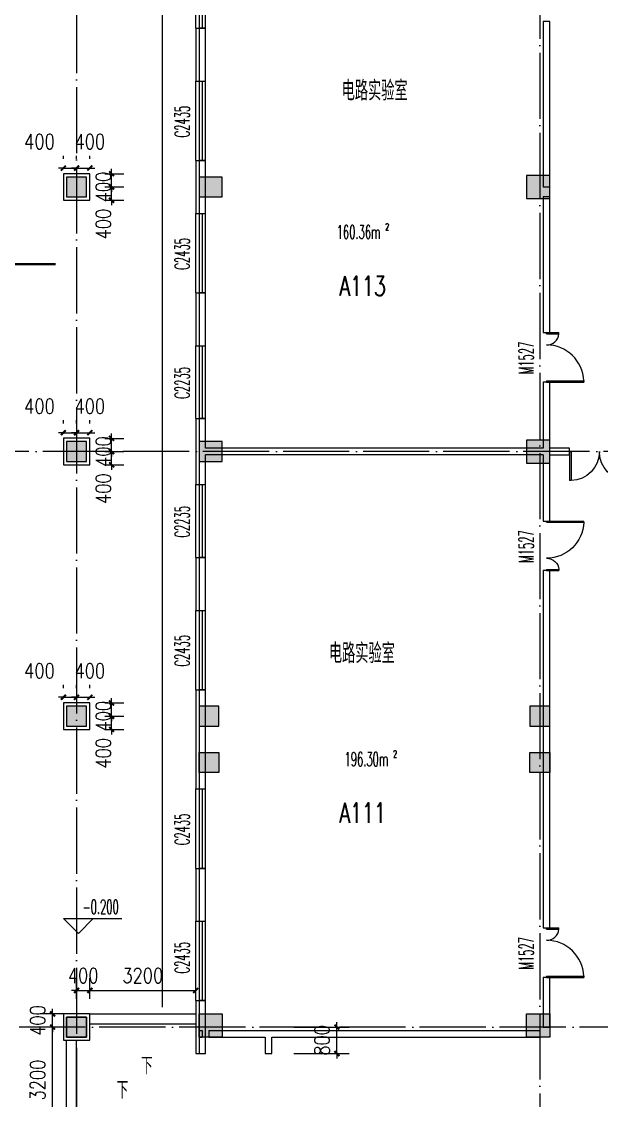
# Model space of a CAD drawing. Extents: x 1417642 to 3570900, y 124798 to 1191112.
# Drawn here: x 1438217 to 1455740, y 659917 to 692533 of the extents above; entities that cross this region are included whole.
import ezdxf

# ---------------------------------------------------------------- set-up
doc = ezdxf.new("R2010")
doc.units = 0
doc.header["$LTSCALE"] = 1000
doc.header["$MEASUREMENT"] = 0
doc.linetypes.add('DOTE', pattern=[2.42, 2, -0.2, 0.02, -0.2])
doc.layers.get('0').update_dxf_attribs({"linetype": 'CONTINUOUS'})
doc.layers.get('Defpoints').update_dxf_attribs({"linetype": 'CONTINUOUS'})
for name, color, linetype in [('colu', 2, 'CONTINUOUS'), ('COLUMN', 9, 'CONTINUOUS'), ('DIM_ELEV', 3, 'CONTINUOUS'), ('DIM_SYMB', 3, 'CONTINUOUS'), ('DOTE', 1, 'DOTE'), ('PUB_DIM', 3, 'CONTINUOUS'), ('PUB_HATCH', 8, 'CONTINUOUS'), ('PUB_TEXT', 40, 'CONTINUOUS'), ('SPACE', 7, 'CONTINUOUS'), ('STAIR', 2, 'CONTINUOUS'), ('SURFACE', 6, 'CONTINUOUS'), ('tiaozheng', 20, 'CONTINUOUS'), ('WALL', 4, 'CONTINUOUS'), ('WINDOW', 2, 'CONTINUOUS'), ('WINDOW_TEXT', 7, 'CONTINUOUS'), ('填充', 252, 'CONTINUOUS'), ('屋面轮廓', 101, 'CONTINUOUS'), ('柱填充', 8, 'CONTINUOUS'), ('柱填充 @ 1', 8, 'CONTINUOUS'), ('立面造型', 40, 'CONTINUOUS')]:
    doc.layers.add(name, color=color, linetype=linetype)
doc.styles.add('_TCH_DIM', font='ROMANS', dxfattribs={"width": 0.7, "bigfont": 'Z'})
doc.styles.add('_TCH_SPACE', font='ROMANS', dxfattribs={"width": 0.7, "height": 5, "bigfont": 'Z'})
doc.styles.add('_TCH_WINDOW', font='ROMANS.shx', dxfattribs={"width": 0.7, "height": 400, "bigfont": 'Z.shx'})
doc.styles.add('DIM_FONT', font='SIMPLEX.shx', dxfattribs={"width": 0.8})
doc.styles.add('Z', font='ROMANS', dxfattribs={"width": 0.7, "bigfont": 'Z'})
doc.dimstyles.new('DIMN150', dxfattribs={"dimscale": 1.5, "dimtxt": 300, "dimasz": 100, "dimexe": 250, "dimexo": 300, "dimgap": 150, "dimtad": 1, "dimdec": 0, "dimzin": 0, "dimdsep": 46, "dimtxsty": 'DIM_FONT', "dimblk": 'ARCHTICK', "dimcen": 0.09, "dimdle": 1.5, "dimclrt": 7, "dimazin": 2, "dimtfac": 1, "dimtdec": 0, "dimtix": 1, "dimtmove": 2, "dimatfit": 3, "dimldrblk": 'ARCHTICK', "dimfxl": 1, "dimtolj": 1, "dimtzin": 0, "dimarcsym": 0})

# ---------------------------------------------------------------- blocks, each defined once
blk = doc.blocks.new('1')
at = {"layer": '柱填充 @ 1', "ltscale": 1000}
for points in [[(1407798, 706934), (1408398, 706934), (1408398, 706334), (1407798, 706334)], [(1417798, 706934), (1418398, 706934), (1418398, 706334), (1417798, 706334)], [(1407798, 699034), (1408498, 699034), (1408498, 698334), (1407798, 698334)], [(1417698, 699034), (1418398, 699034), (1418398, 698334), (1417698, 698334)]]:
    blk.add_hatch(color=256, dxfattribs=at).paths.add_polyline_path(points)
at = {"layer": 'colu', "ltscale": 1000}
for points in [[(1407798, 706934), (1408398, 706934), (1408398, 706334), (1407798, 706334)], [(1417798, 706934), (1418398, 706934), (1418398, 706334), (1417798, 706334)], [(1407798, 699034), (1408498, 699034), (1408498, 698334), (1407798, 698334)], [(1417698, 699034), (1418398, 699034), (1418398, 698334), (1417698, 698334)], [(1403798, 698934), (1404398, 698934), (1404398, 698334), (1403798, 698334)]]:
    blk.add_lwpolyline(points, close=True, dxfattribs=at)
blk = doc.blocks.new('e')
at = {"layer": '柱填充'}
h = blk.add_hatch(color=256, dxfattribs=at)
h.paths.add_polyline_path([(1540396, 673470), (1540396, 674070), (1539796, 674070), (1539796, 673470)])
h.paths.add_polyline_path([(1540396, 663470), (1540396, 664070), (1539796, 664070), (1539796, 663470)])
h.paths.add_polyline_path([(1540396, 659870), (1540396, 660470), (1539796, 660470), (1539796, 659870)])
h.paths.add_polyline_path([(1540396, 651870), (1540396, 652470), (1539796, 652470), (1539796, 651870)])
h.paths.add_polyline_path([(1540396, 643870), (1540396, 644470), (1539796, 644470), (1539796, 643870)])
h.paths.add_polyline_path([(1540396, 635870), (1540396, 636470), (1539796, 636470), (1539796, 635870)])
h.paths.add_polyline_path([(1540396, 627870), (1540396, 628470), (1539796, 628470), (1539796, 627870)])
h.paths.add_polyline_path([(1540396, 619870), (1540396, 620470), (1539796, 620470), (1539796, 619870)])
h.paths.add_polyline_path([(1540396, 611870), (1540396, 612470), (1539796, 612470), (1539796, 611870)])
h.paths.add_polyline_path([(1540396, 603870), (1540396, 604470), (1539796, 604470), (1539796, 603870)])
h.paths.add_polyline_path([(1540396, 595870), (1540396, 596470), (1539796, 596470), (1539796, 595870)])
h.paths.add_polyline_path([(1611246, 673470), (1611246, 674070), (1610646, 674070), (1610646, 673470)])
h.paths.add_polyline_path([(1602046, 673370), (1602046, 674070), (1601346, 674070), (1601346, 673370)])
h.paths.add_polyline_path([(1594046, 673370), (1594046, 674070), (1593346, 674070), (1593346, 673370)])
h.paths.add_polyline_path([(1586046, 673370), (1586046, 674070), (1585346, 674070), (1585346, 673370)])
h.paths.add_polyline_path([(1578046, 673370), (1578046, 674070), (1577346, 674070), (1577346, 673370)])
h.paths.add_polyline_path([(1568046, 673370), (1568046, 674070), (1567346, 674070), (1567346, 673370)])
h.paths.add_polyline_path([(1558096, 673370), (1558096, 674070), (1557396, 674070), (1557396, 673370)])
h.paths.add_polyline_path([(1554396, 673370), (1554396, 674070), (1553696, 674070), (1553696, 673370)])
h.paths.add_polyline_path([(1544496, 673370), (1544496, 674070), (1543796, 674070), (1543796, 673370)])
h.paths.add_polyline_path([(1611246, 664070), (1610546, 664070), (1610546, 663470), (1611246, 663470)])
h.paths.add_polyline_path([(1602096, 663470), (1602096, 664270), (1601296, 664270), (1601296, 663470)])
h.paths.add_polyline_path([(1594096, 663470), (1594096, 664270), (1593296, 664270), (1593296, 663470)])
h.paths.add_polyline_path([(1586096, 663470), (1586096, 664270), (1585296, 664270), (1585296, 663470)])
h.paths.add_polyline_path([(1578096, 663470), (1578096, 664270), (1577296, 664270), (1577296, 663470)])
h.paths.add_polyline_path([(1568096, 663470), (1568096, 664270), (1567296, 664270), (1567296, 663470)])
h.paths.add_polyline_path([(1558096, 663470), (1558096, 664170), (1557396, 664170), (1557396, 663470)])
h.paths.add_polyline_path([(1554396, 663470), (1554396, 664170), (1553696, 664170), (1553696, 663470)])
h.paths.add_polyline_path([(1544496, 663470), (1544496, 664170), (1543796, 664170), (1543796, 663470)])
h.paths.add_polyline_path([(1611246, 660470), (1610546, 660470), (1610546, 659870), (1611246, 659870)])
h.paths.add_polyline_path([(1602046, 659770), (1602046, 660470), (1601346, 660470), (1601346, 659770)])
h.paths.add_polyline_path([(1594046, 659770), (1594046, 660470), (1593346, 660470), (1593346, 659770)])
h.paths.add_polyline_path([(1586046, 659770), (1586046, 660470), (1585346, 660470), (1585346, 659770)])
h.paths.add_polyline_path([(1578046, 659770), (1578046, 660470), (1577346, 660470), (1577346, 659770)])
h.paths.add_polyline_path([(1568046, 659770), (1568046, 660470), (1567346, 660470), (1567346, 659770)])
h.paths.add_polyline_path([(1557996, 659870), (1557996, 660470), (1557396, 660470), (1557396, 659870)])
h.paths.add_polyline_path([(1554396, 659870), (1554396, 660470), (1553796, 660470), (1553796, 659870)])
h.paths.add_polyline_path([(1544496, 659770), (1544496, 660470), (1543796, 660470), (1543796, 659770)])
h.paths.add_polyline_path([(1611246, 651870), (1611246, 652470), (1610646, 652470), (1610646, 651870)])
h.paths.add_polyline_path([(1601996, 651870), (1601996, 652470), (1601396, 652470), (1601396, 651870)])
h.paths.add_polyline_path([(1593996, 651870), (1593996, 652470), (1593396, 652470), (1593396, 651870)])
h.paths.add_polyline_path([(1585996, 651870), (1585996, 652470), (1585396, 652470), (1585396, 651870)])
h.paths.add_polyline_path([(1577996, 651870), (1577996, 652470), (1577396, 652470), (1577396, 651870)])
h.paths.add_polyline_path([(1567996, 651820), (1567996, 652520), (1567296, 652520), (1567296, 651820)])
h.paths.add_polyline_path([(1558096, 651820), (1558096, 652520), (1557396, 652520), (1557396, 651820)])
h.paths.add_polyline_path([(1554396, 651820), (1554396, 652520), (1553696, 652520), (1553696, 651820)])
h.paths.add_polyline_path([(1544496, 652470), (1543796, 652470), (1543796, 651870), (1544496, 651870)])
h.paths.add_polyline_path([(1567996, 644470), (1567296, 644470), (1567296, 643870), (1567996, 643870)])
h.paths.add_polyline_path([(1558096, 643820), (1558096, 644520), (1557396, 644520), (1557396, 643820)])
h.paths.add_polyline_path([(1554396, 643820), (1554396, 644520), (1553696, 644520), (1553696, 643820)])
h.paths.add_polyline_path([(1544496, 644470), (1543796, 644470), (1543796, 643870), (1544496, 643870)])
h.paths.add_polyline_path([(1567996, 636470), (1567296, 636470), (1567296, 635870), (1567996, 635870)])
h.paths.add_polyline_path([(1558096, 635820), (1558096, 636520), (1557396, 636520), (1557396, 635820)])
h.paths.add_polyline_path([(1554396, 635820), (1554396, 636520), (1553696, 636520), (1553696, 635820)])
h.paths.add_polyline_path([(1544496, 636470), (1543796, 636470), (1543796, 635870), (1544496, 635870)])
h.paths.add_polyline_path([(1567996, 628470), (1567296, 628470), (1567296, 627870), (1567996, 627870)])
h.paths.add_polyline_path([(1558096, 627820), (1558096, 628520), (1557396, 628520), (1557396, 627820)])
h.paths.add_polyline_path([(1554396, 627820), (1554396, 628520), (1553696, 628520), (1553696, 627820)])
h.paths.add_polyline_path([(1544496, 628470), (1543796, 628470), (1543796, 627870), (1544496, 627870)])
h.paths.add_polyline_path([(1567996, 620470), (1567296, 620470), (1567296, 619870), (1567996, 619870)])
h.paths.add_polyline_path([(1558096, 619820), (1558096, 620520), (1557396, 620520), (1557396, 619820)])
h.paths.add_polyline_path([(1554396, 619820), (1554396, 620520), (1553696, 620520), (1553696, 619820)])
h.paths.add_polyline_path([(1544496, 620470), (1543796, 620470), (1543796, 619870), (1544496, 619870)])
h.paths.add_polyline_path([(1567996, 612470), (1567296, 612470), (1567296, 611870), (1567996, 611870)])
h.paths.add_polyline_path([(1558096, 611820), (1558096, 612520), (1557396, 612520), (1557396, 611820)])
h.paths.add_polyline_path([(1554396, 611820), (1554396, 612520), (1553696, 612520), (1553696, 611820)])
h.paths.add_polyline_path([(1544496, 612470), (1543796, 612470), (1543796, 611870), (1544496, 611870)])
h.paths.add_polyline_path([(1567996, 604470), (1567296, 604470), (1567296, 603870), (1567996, 603870)])
h.paths.add_polyline_path([(1558096, 603820), (1558096, 604520), (1557396, 604520), (1557396, 603820)])
h.paths.add_polyline_path([(1554396, 603820), (1554396, 604520), (1553696, 604520), (1553696, 603820)])
h.paths.add_polyline_path([(1544496, 604470), (1543796, 604470), (1543796, 603870), (1544496, 603870)])
h.paths.add_polyline_path([(1567996, 595870), (1567996, 596470), (1567396, 596470), (1567396, 595870)])
h.paths.add_polyline_path([(1557996, 595870), (1557996, 596470), (1557396, 596470), (1557396, 595870)])
h.paths.add_polyline_path([(1554396, 595870), (1554396, 596470), (1553796, 596470), (1553796, 595870)])
h.paths.add_polyline_path([(1544396, 595870), (1544396, 596470), (1543796, 596470), (1543796, 595870)])
at = {"layer": 'colu'}
for points in [[(1540396, 611870), (1540396, 612470), (1539796, 612470), (1539796, 611870)], [(1544496, 612470), (1543796, 612470), (1543796, 611870), (1544496, 611870)], [(1554396, 611820), (1554396, 612520), (1553696, 612520), (1553696, 611820)], [(1540396, 603870), (1540396, 604470), (1539796, 604470), (1539796, 603870)], [(1544496, 604470), (1543796, 604470), (1543796, 603870), (1544496, 603870)], [(1554396, 603820), (1554396, 604520), (1553696, 604520), (1553696, 603820)], [(1540396, 595870), (1540396, 596470), (1539796, 596470), (1539796, 595870)], [(1544396, 595870), (1544396, 596470), (1543796, 596470), (1543796, 595870)], [(1554396, 595870), (1554396, 596470), (1553796, 596470), (1553796, 595870)]]:
    blk.add_lwpolyline(points, close=True, dxfattribs=at)
blk = doc.blocks.new('_ArchTick')
at = {"color": 0, "linetype": 'ByBlock', "const_width": 0.4}
blk.add_lwpolyline([(-0.5, -0.5), (0.5, 0.5)], dxfattribs=at)
blk = doc.blocks.new('*D3405')
at = {"layer": 'Defpoints', "color": 0}
for p in [(1439879, 687933), (1440279, 688104), (1440279, 687933)]:
    blk.add_point(p, dxfattribs=at)
at = {"layer": 'PUB_DIM', "color": 0, "lineweight": -2}
for p, q in [((1439879, 688383), (1439879, 688479)), ((1440279, 688383), (1440279, 688479)), ((1439879, 688104), (1439729, 688104)), ((1439879, 688104), (1440279, 688104)), ((1440279, 688104), (1440429, 688104))]:
    blk.add_line(p, q, dxfattribs=at)
at = {"layer": 'PUB_DIM', "color": 0, "lineweight": -2, "xscale": 150, "yscale": 150, "zscale": 150}
blk.add_blockref('_ArchTick', (1439879, 688104), dxfattribs=at)
at = {"layer": 'PUB_DIM', "color": 0, "lineweight": -2, "xscale": 150, "yscale": 150, "zscale": 150, "rotation": 180}
blk.add_blockref('_ArchTick', (1440279, 688104), dxfattribs=at)
at = {"layer": 'PUB_DIM', "color": 7, "insert": (1440279, 688905), "char_height": 450, "attachment_point": 5, "style": 'DIM_FONT'}
blk.add_mtext('\\A1;400', dxfattribs=at)
blk = doc.blocks.new('*D3406')
at = {"layer": 'Defpoints', "color": 0}
for p in [(1439479, 687933), (1439879, 688104), (1439879, 687933)]:
    blk.add_point(p, dxfattribs=at)
at = {"layer": 'PUB_DIM', "color": 0, "lineweight": -2}
for p, q in [((1439479, 688383), (1439479, 688479)), ((1439879, 688383), (1439879, 688479)), ((1439479, 688104), (1439329, 688104)), ((1439479, 688104), (1439879, 688104)), ((1439879, 688104), (1440029, 688104))]:
    blk.add_line(p, q, dxfattribs=at)
at = {"layer": 'PUB_DIM', "color": 0, "lineweight": -2, "xscale": 150, "yscale": 150, "zscale": 150}
blk.add_blockref('_ArchTick', (1439479, 688104), dxfattribs=at)
at = {"layer": 'PUB_DIM', "color": 0, "lineweight": -2, "xscale": 150, "yscale": 150, "zscale": 150, "rotation": 180}
blk.add_blockref('_ArchTick', (1439879, 688104), dxfattribs=at)
at = {"layer": 'PUB_DIM', "color": 7, "insert": (1438756, 688905), "char_height": 450, "attachment_point": 5, "style": 'DIM_FONT'}
blk.add_mtext('\\A1;400', dxfattribs=at)
blk = doc.blocks.new('*D3407')
at = {"layer": 'Defpoints', "color": 0}
for p in [(1440279, 687533), (1440936, 687533), (1440279, 687133)]:
    blk.add_point(p, dxfattribs=at)
at = {"layer": 'PUB_DIM', "color": 0, "lineweight": -2}
for p, q in [((1440936, 687533), (1440936, 687683)), ((1440729, 687533), (1441311, 687533)), ((1440936, 687133), (1440936, 687533)), ((1440729, 687133), (1441311, 687133)), ((1440936, 687133), (1440936, 686983))]:
    blk.add_line(p, q, dxfattribs=at)
at = {"layer": 'PUB_DIM', "color": 0, "lineweight": -2, "xscale": 150, "yscale": 150, "zscale": 150}
for p, rotation in [((1440936, 687533), 270), ((1440936, 687133), 90)]:
    blk.add_blockref('_ArchTick', p, dxfattribs=dict(at, rotation=rotation))
at = {"layer": 'PUB_DIM', "color": 7, "insert": (1440686, 686411), "char_height": 450, "attachment_point": 5, "rotation": 90, "style": 'DIM_FONT'}
blk.add_mtext('\\A1;400', dxfattribs=at)
blk = doc.blocks.new('*D3408')
at = {"layer": 'Defpoints', "color": 0}
for p in [(1440279, 687933), (1440936, 687933), (1440279, 687533)]:
    blk.add_point(p, dxfattribs=at)
at = {"layer": 'PUB_DIM', "color": 0, "lineweight": -2}
for p, q in [((1440729, 687933), (1441311, 687933)), ((1440936, 687933), (1440936, 688083)), ((1440936, 687533), (1440936, 687933)), ((1440729, 687533), (1441311, 687533)), ((1440936, 687533), (1440936, 687383))]:
    blk.add_line(p, q, dxfattribs=at)
at = {"layer": 'PUB_DIM', "color": 0, "lineweight": -2, "xscale": 150, "yscale": 150, "zscale": 150}
for p, rotation in [((1440936, 687933), 270), ((1440936, 687533), 90)]:
    blk.add_blockref('_ArchTick', p, dxfattribs=dict(at, rotation=rotation))
at = {"layer": 'PUB_DIM', "color": 7, "insert": (1440686, 687533), "char_height": 450, "attachment_point": 5, "rotation": 90, "style": 'DIM_FONT'}
blk.add_mtext('\\A1;400', dxfattribs=at)
blk = doc.blocks.new('*D3409')
at = {"layer": 'Defpoints', "color": 0}
for p in [(1440279, 680104), (1439879, 679933), (1440279, 679933)]:
    blk.add_point(p, dxfattribs=at)
at = {"layer": 'PUB_DIM', "color": 0, "lineweight": -2}
for p, q in [((1439879, 680383), (1439879, 680479)), ((1440279, 680383), (1440279, 680479)), ((1439879, 680104), (1439729, 680104)), ((1439879, 680104), (1440279, 680104)), ((1440279, 680104), (1440429, 680104))]:
    blk.add_line(p, q, dxfattribs=at)
at = {"layer": 'PUB_DIM', "color": 0, "lineweight": -2, "xscale": 150, "yscale": 150, "zscale": 150}
blk.add_blockref('_ArchTick', (1439879, 680104), dxfattribs=at)
at = {"layer": 'PUB_DIM', "color": 0, "lineweight": -2, "xscale": 150, "yscale": 150, "zscale": 150, "rotation": 180}
blk.add_blockref('_ArchTick', (1440279, 680104), dxfattribs=at)
at = {"layer": 'PUB_DIM', "color": 7, "insert": (1440279, 680905), "char_height": 450, "attachment_point": 5, "style": 'DIM_FONT'}
blk.add_mtext('\\A1;400', dxfattribs=at)
blk = doc.blocks.new('*D3410')
at = {"layer": 'Defpoints', "color": 0}
for p in [(1439879, 680104), (1439479, 679933), (1439879, 679933)]:
    blk.add_point(p, dxfattribs=at)
at = {"layer": 'PUB_DIM', "color": 0, "lineweight": -2}
for p, q in [((1439479, 680383), (1439479, 680479)), ((1439879, 680383), (1439879, 680479)), ((1439479, 680104), (1439329, 680104)), ((1439479, 680104), (1439879, 680104)), ((1439879, 680104), (1440029, 680104))]:
    blk.add_line(p, q, dxfattribs=at)
at = {"layer": 'PUB_DIM', "color": 0, "lineweight": -2, "xscale": 150, "yscale": 150, "zscale": 150}
blk.add_blockref('_ArchTick', (1439479, 680104), dxfattribs=at)
at = {"layer": 'PUB_DIM', "color": 0, "lineweight": -2, "xscale": 150, "yscale": 150, "zscale": 150, "rotation": 180}
blk.add_blockref('_ArchTick', (1439879, 680104), dxfattribs=at)
at = {"layer": 'PUB_DIM', "color": 7, "insert": (1438756, 680905), "char_height": 450, "attachment_point": 5, "style": 'DIM_FONT'}
blk.add_mtext('\\A1;400', dxfattribs=at)
blk = doc.blocks.new('*D3411')
at = {"layer": 'Defpoints', "color": 0}
for p in [(1440279, 679533), (1440936, 679533), (1440279, 679133)]:
    blk.add_point(p, dxfattribs=at)
at = {"layer": 'PUB_DIM', "color": 0, "lineweight": -2}
for p, q in [((1440729, 679533), (1441311, 679533)), ((1440936, 679533), (1440936, 679683)), ((1440936, 679133), (1440936, 679533)), ((1440729, 679133), (1441311, 679133)), ((1440936, 679133), (1440936, 678983))]:
    blk.add_line(p, q, dxfattribs=at)
at = {"layer": 'PUB_DIM', "color": 0, "lineweight": -2, "xscale": 150, "yscale": 150, "zscale": 150}
for p, rotation in [((1440936, 679533), 270), ((1440936, 679133), 90)]:
    blk.add_blockref('_ArchTick', p, dxfattribs=dict(at, rotation=rotation))
at = {"layer": 'PUB_DIM', "color": 7, "insert": (1440686, 678411), "char_height": 450, "attachment_point": 5, "rotation": 90, "style": 'DIM_FONT'}
blk.add_mtext('\\A1;400', dxfattribs=at)
blk = doc.blocks.new('*D3412')
at = {"layer": 'Defpoints', "color": 0}
for p in [(1440279, 679933), (1440936, 679933), (1440279, 679533)]:
    blk.add_point(p, dxfattribs=at)
at = {"layer": 'PUB_DIM', "color": 0, "lineweight": -2}
for p, q in [((1440936, 679933), (1440936, 680083)), ((1440729, 679933), (1441311, 679933)), ((1440936, 679533), (1440936, 679933)), ((1440729, 679533), (1441311, 679533)), ((1440936, 679533), (1440936, 679383))]:
    blk.add_line(p, q, dxfattribs=at)
at = {"layer": 'PUB_DIM', "color": 0, "lineweight": -2, "xscale": 150, "yscale": 150, "zscale": 150}
for p, rotation in [((1440936, 679933), 270), ((1440936, 679533), 90)]:
    blk.add_blockref('_ArchTick', p, dxfattribs=dict(at, rotation=rotation))
at = {"layer": 'PUB_DIM', "color": 7, "insert": (1440686, 679533), "char_height": 450, "attachment_point": 5, "rotation": 90, "style": 'DIM_FONT'}
blk.add_mtext('\\A1;400', dxfattribs=at)
blk = doc.blocks.new('*D3502')
at = {"layer": 'Defpoints', "color": 0}
for p in [(1439153, 662533), (1440179, 662533), (1440179, 662133)]:
    blk.add_point(p, dxfattribs=at)
at = {"layer": 'PUB_DIM', "color": 0, "lineweight": -2}
for p, q in [((1439729, 662533), (1438778, 662533)), ((1439153, 662533), (1439153, 662683)), ((1439153, 662133), (1439153, 662533)), ((1439729, 662133), (1438778, 662133)), ((1439153, 662133), (1439153, 661983))]:
    blk.add_line(p, q, dxfattribs=at)
at = {"layer": 'PUB_DIM', "color": 0, "lineweight": -2, "xscale": 150, "yscale": 150, "zscale": 150}
for p, rotation in [((1439153, 662533), 270), ((1439153, 662133), 90)]:
    blk.add_blockref('_ArchTick', p, dxfattribs=dict(at, rotation=rotation))
at = {"layer": 'PUB_DIM', "color": 7, "insert": (1438703, 662333), "char_height": 450, "attachment_point": 5, "rotation": 90, "style": 'DIM_FONT'}
blk.add_mtext('\\A1;400', dxfattribs=at)
blk = doc.blocks.new('*D3503')
at = {"layer": 'Defpoints', "color": 0}
for p in [(1439153, 662133), (1440179, 662133), (1440179, 658933)]:
    blk.add_point(p, dxfattribs=at)
at = {"layer": 'PUB_DIM', "color": 0, "lineweight": -2}
for p, q in [((1439729, 662133), (1438778, 662133)), ((1439153, 658931), (1439153, 662135)), ((1439729, 658933), (1438778, 658933))]:
    blk.add_line(p, q, dxfattribs=at)
at = {"layer": 'PUB_DIM', "color": 0, "lineweight": -2, "xscale": 150, "yscale": 150, "zscale": 150}
for p, rotation in [((1439153, 662133), 90), ((1439153, 658933), 270)]:
    blk.add_blockref('_ArchTick', p, dxfattribs=dict(at, rotation=rotation))
at = {"layer": 'PUB_DIM', "color": 7, "insert": (1438703, 660533), "char_height": 450, "attachment_point": 5, "rotation": 90, "style": 'DIM_FONT'}
blk.add_mtext('\\A1;3200', dxfattribs=at)
blk = doc.blocks.new('*D3504')
at = {"layer": 'Defpoints', "color": 0}
for p in [(1443479, 663242), (1440279, 662535), (1443479, 662535)]:
    blk.add_point(p, dxfattribs=at)
at = {"layer": 'PUB_DIM', "color": 0, "lineweight": -2}
for p, q in [((1440279, 662985), (1440279, 663617)), ((1443479, 662985), (1443479, 663617)), ((1440277, 663242), (1443481, 663242))]:
    blk.add_line(p, q, dxfattribs=at)
at = {"layer": 'PUB_DIM', "color": 0, "lineweight": -2, "xscale": 150, "yscale": 150, "zscale": 150, "rotation": 180}
blk.add_blockref('_ArchTick', (1440279, 663242), dxfattribs=at)
at = {"layer": 'PUB_DIM', "color": 0, "lineweight": -2, "xscale": 150, "yscale": 150, "zscale": 150}
blk.add_blockref('_ArchTick', (1443479, 663242), dxfattribs=at)
at = {"layer": 'PUB_DIM', "color": 7, "insert": (1441879, 663692), "char_height": 450, "attachment_point": 5, "style": 'DIM_FONT'}
blk.add_mtext('\\A1;3200', dxfattribs=at)
blk = doc.blocks.new('*D3505')
at = {"layer": 'Defpoints', "color": 0}
for p in [(1440279, 663242), (1439879, 662535), (1440279, 662535)]:
    blk.add_point(p, dxfattribs=at)
at = {"layer": 'PUB_DIM', "color": 0, "lineweight": -2}
for p, q in [((1439879, 662985), (1439879, 663617)), ((1440279, 662985), (1440279, 663617)), ((1439879, 663242), (1439729, 663242)), ((1439879, 663242), (1440279, 663242)), ((1440279, 663242), (1440429, 663242))]:
    blk.add_line(p, q, dxfattribs=at)
at = {"layer": 'PUB_DIM', "color": 0, "lineweight": -2, "xscale": 150, "yscale": 150, "zscale": 150}
blk.add_blockref('_ArchTick', (1439879, 663242), dxfattribs=at)
at = {"layer": 'PUB_DIM', "color": 0, "lineweight": -2, "xscale": 150, "yscale": 150, "zscale": 150, "rotation": 180}
blk.add_blockref('_ArchTick', (1440279, 663242), dxfattribs=at)
at = {"layer": 'PUB_DIM', "color": 7, "insert": (1440079, 663692), "char_height": 450, "attachment_point": 5, "style": 'DIM_FONT'}
blk.add_mtext('\\A1;400', dxfattribs=at)
blk = doc.blocks.new('*D3507')
at = {"layer": 'Defpoints', "color": 0}
for p in [(1439879, 671933), (1440279, 672104), (1440279, 671933)]:
    blk.add_point(p, dxfattribs=at)
at = {"layer": 'PUB_DIM', "color": 0, "lineweight": -2}
for p, q in [((1439879, 672383), (1439879, 672479)), ((1440279, 672383), (1440279, 672479)), ((1439879, 672104), (1439729, 672104)), ((1439879, 672104), (1440279, 672104)), ((1440279, 672104), (1440429, 672104))]:
    blk.add_line(p, q, dxfattribs=at)
at = {"layer": 'PUB_DIM', "color": 0, "lineweight": -2, "xscale": 150, "yscale": 150, "zscale": 150}
blk.add_blockref('_ArchTick', (1439879, 672104), dxfattribs=at)
at = {"layer": 'PUB_DIM', "color": 0, "lineweight": -2, "xscale": 150, "yscale": 150, "zscale": 150, "rotation": 180}
blk.add_blockref('_ArchTick', (1440279, 672104), dxfattribs=at)
at = {"layer": 'PUB_DIM', "color": 7, "insert": (1440279, 672905), "char_height": 450, "attachment_point": 5, "style": 'DIM_FONT'}
blk.add_mtext('\\A1;400', dxfattribs=at)
blk = doc.blocks.new('*D3508')
at = {"layer": 'Defpoints', "color": 0}
for p in [(1439479, 671933), (1439879, 672104), (1439879, 671933)]:
    blk.add_point(p, dxfattribs=at)
at = {"layer": 'PUB_DIM', "color": 0, "lineweight": -2}
for p, q in [((1439479, 672383), (1439479, 672479)), ((1439879, 672383), (1439879, 672479)), ((1439479, 672104), (1439329, 672104)), ((1439479, 672104), (1439879, 672104)), ((1439879, 672104), (1440029, 672104))]:
    blk.add_line(p, q, dxfattribs=at)
at = {"layer": 'PUB_DIM', "color": 0, "lineweight": -2, "xscale": 150, "yscale": 150, "zscale": 150}
blk.add_blockref('_ArchTick', (1439479, 672104), dxfattribs=at)
at = {"layer": 'PUB_DIM', "color": 0, "lineweight": -2, "xscale": 150, "yscale": 150, "zscale": 150, "rotation": 180}
blk.add_blockref('_ArchTick', (1439879, 672104), dxfattribs=at)
at = {"layer": 'PUB_DIM', "color": 7, "insert": (1438756, 672905), "char_height": 450, "attachment_point": 5, "style": 'DIM_FONT'}
blk.add_mtext('\\A1;400', dxfattribs=at)
blk = doc.blocks.new('*D3509')
at = {"layer": 'Defpoints', "color": 0}
for p in [(1440279, 671533), (1440936, 671533), (1440279, 671133)]:
    blk.add_point(p, dxfattribs=at)
at = {"layer": 'PUB_DIM', "color": 0, "lineweight": -2}
for p, q in [((1440936, 671533), (1440936, 671683)), ((1440729, 671533), (1441311, 671533)), ((1440936, 671133), (1440936, 671533)), ((1440729, 671133), (1441311, 671133)), ((1440936, 671133), (1440936, 670983))]:
    blk.add_line(p, q, dxfattribs=at)
at = {"layer": 'PUB_DIM', "color": 0, "lineweight": -2, "xscale": 150, "yscale": 150, "zscale": 150}
for p, rotation in [((1440936, 671533), 270), ((1440936, 671133), 90)]:
    blk.add_blockref('_ArchTick', p, dxfattribs=dict(at, rotation=rotation))
at = {"layer": 'PUB_DIM', "color": 7, "insert": (1440686, 670411), "char_height": 450, "attachment_point": 5, "rotation": 90, "style": 'DIM_FONT'}
blk.add_mtext('\\A1;400', dxfattribs=at)
blk = doc.blocks.new('*D3510')
at = {"layer": 'Defpoints', "color": 0}
for p in [(1440279, 671933), (1440936, 671933), (1440279, 671533)]:
    blk.add_point(p, dxfattribs=at)
at = {"layer": 'PUB_DIM', "color": 0, "lineweight": -2}
for p, q in [((1440729, 671933), (1441311, 671933)), ((1440936, 671933), (1440936, 672083)), ((1440936, 671533), (1440936, 671933)), ((1440729, 671533), (1441311, 671533)), ((1440936, 671533), (1440936, 671383))]:
    blk.add_line(p, q, dxfattribs=at)
at = {"layer": 'PUB_DIM', "color": 0, "lineweight": -2, "xscale": 150, "yscale": 150, "zscale": 150}
for p, rotation in [((1440936, 671933), 270), ((1440936, 671533), 90)]:
    blk.add_blockref('_ArchTick', p, dxfattribs=dict(at, rotation=rotation))
at = {"layer": 'PUB_DIM', "color": 7, "insert": (1440686, 671533), "char_height": 450, "attachment_point": 5, "rotation": 90, "style": 'DIM_FONT'}
blk.add_mtext('\\A1;400', dxfattribs=at)
blk = doc.blocks.new('*D3537')
at = {"layer": 'Defpoints', "color": 0}
for p in [(1445992, 662133), (1447746, 662133), (1445992, 661333)]:
    blk.add_point(p, dxfattribs=at)
at = {"layer": 'PUB_DIM', "color": 0, "lineweight": -2}
for p, q in [((1446442, 662133), (1448121, 662133)), ((1447746, 662133), (1447746, 662283)), ((1447746, 661333), (1447746, 662133)), ((1446442, 661333), (1448121, 661333)), ((1447746, 661333), (1447746, 661183))]:
    blk.add_line(p, q, dxfattribs=at)
at = {"layer": 'PUB_DIM', "color": 0, "lineweight": -2, "xscale": 150, "yscale": 150, "zscale": 150}
for p, rotation in [((1447746, 662133), 270), ((1447746, 661333), 90)]:
    blk.add_blockref('_ArchTick', p, dxfattribs=dict(at, rotation=rotation))
at = {"layer": 'PUB_DIM', "color": 7, "insert": (1447296, 661733), "char_height": 450, "attachment_point": 5, "rotation": 90, "style": 'DIM_FONT'}
blk.add_mtext('\\A1;800', dxfattribs=at)
blk = doc.blocks.new('$TCHSYS$WIN2D')
for p, q in [((-0.5, 0.5), (0.5, 0.5)), ((-0.5, 0.5), (-0.5, -0.5)), ((0.5, 0.5), (0.5, -0.5)), ((0.5, 0.167), (-0.5, 0.167)), ((0.5, -0.167), (-0.5, -0.167)), ((-0.5, -0.5), (0.5, -0.5))]:
    blk.add_line(p, q)
blk = doc.blocks.new('$DorLib2D$00000225')
at = {"color": 0}
for p, q in [((0.475, -0.001), (0.475, 0.752)), ((0.475, 0.752), (0.5, 0.752)), ((0.5, -0.001), (0.5, 0.752)), ((-0.5, 0), (-0.5, 0.252)), ((-0.475, 0.252), (-0.5, 0.252)), ((-0.475, 0), (-0.475, 0.252)), ((-0.475, 0), (-0.5, 0)), ((0.475, -0.001), (0.5, -0.001))]:
    blk.add_line(p, q, dxfattribs=at)
for centre, radius, start, end in [((0.505, -0.002), 0.755, 92.2493, 179.7238), ((-0.501, 0.003), 0.251, 359.7899, 84.0974)]:
    blk.add_arc(centre, radius, start, end, dxfattribs=at)
blk = doc.blocks.new('$DorLib2D$00000002')
for p, q in [((-0.5, 0), (-0.5, 0.4875)), ((-0.475, 0.4875), (-0.5, 0.4875)), ((-0.475, 0), (-0.475, 0.4875)), ((0.475, 0), (0.475, 0.4875)), ((0.475, 0.4875), (0.5, 0.4875)), ((0.5, 0), (0.5, 0.4875)), ((-0.5, 0), (-0.475, 0)), ((0.5, 0), (0.475, 0))]:
    blk.add_line(p, q)
at = {"lineweight": 13}
for centre, start, end in [((-0.4875, 0), 0, 88.53072), ((0.4875, 0), 91.46928, 180)]:
    blk.add_arc(centre, 0.4875, start, end, dxfattribs=at)
blk = doc.blocks.new('_FZH')
blk.add_lwpolyline([(-0.5, -0.5), (0.5, -0.5), (0.5, 0.5), (-0.5, 0.5)], close=True)
at = {"layer": 'PUB_HATCH'}
blk.add_solid([(-0.5, -0.5), (0.5, -0.5), (-0.5, 0.5), (0.5, 0.5)], dxfattribs=at)

msp = doc.modelspace()

# ---------------------------------------------------------------- linework, layer by layer
at = {"layer": 'DIM_ELEV'}
for p, q in [((1439932.5, 664962.6), (1439482.5, 665412.6)), ((1439482.5, 665412.6), (1441248.6, 665412.6)), ((1439932.5, 664962.6), (1440382.5, 665412.6))]:
    msp.add_line(p, q, dxfattribs=at)
at = {"layer": 'DIM_SYMB', "lineweight": 0, "const_width": 75}
msp.add_lwpolyline([(1437749.5, 686100.3), (1437749.5, 685200.3), (1439249.5, 685200.3)], dxfattribs=at)
at = {"layer": 'DIM_SYMB'}
for points in [[(1441978.8, 661376.2, 0, 0, 0), (1441978.8, 662284.8, 120, 0, 0), (1441978.8, 662734.8, 0, 0, 0)], [(1440937.5, 660234.8, 0, 0, 0), (1440028.8, 660234.8, 120, 0, 0), (1439578.8, 660234.8, 0, 0, 0)]]:
    msp.add_lwpolyline(points, format="xyseb", dxfattribs=at)
at = {"layer": 'DOTE', "lineweight": 0, "elevation": 0}
for points in [[(1453878.8, 754509.2), (1453878.8, 643548.7)], [(1439878.8, 753470.5), (1439878.8, 643548.7)], [(1467478.8, 679533.2), (1431709.3, 679533.2)], [(1597442.3, 662133.2), (1431709.3, 662133.2)]]:
    msp.add_lwpolyline(points, dxfattribs=at)
at = {"layer": 'STAIR'}
for p, q in [((1440278.8, 662534.8, 0), (1443478.8, 662534.8, 0)), ((1440278.8, 662234.8, 0), (1443478.8, 662234.8, 0)), ((1439578.8, 658934.8, 0), (1439578.8, 661734.8, 0)), ((1439878.8, 658934.8, 0), (1439878.8, 661734.8, 0))]:
    msp.add_line(p, q, dxfattribs=at)
at = {"layer": 'SURFACE'}
for p, q in [((1443478.8, 692333.2), (1443578.8, 692333.2)), ((1443478.8, 692333.2), (1443478.8, 690733.2)), ((1443478.8, 690733.2), (1443578.8, 690733.2)), ((1443478.8, 688333.2), (1443578.8, 688333.2)), ((1443478.8, 688333.2), (1443478.8, 686733.2)), ((1443478.8, 686733.2), (1443578.8, 686733.2)), ((1443478.8, 684333.2), (1443578.8, 684333.2)), ((1443478.8, 684333.2), (1443478.8, 682733.2)), ((1443478.8, 682733.2), (1443578.8, 682733.2)), ((1443478.8, 680533.2), (1443578.8, 680533.2)), ((1443478.8, 680533.2), (1443478.8, 679533.2)), ((1443478.8, 679533.2), (1443478.8, 678533.2)), ((1443478.8, 678533.2), (1443578.8, 678533.2)), ((1443478.8, 676333.2), (1443578.8, 676333.2)), ((1443478.8, 676333.2), (1443478.8, 674733.2)), ((1443478.8, 674733.2), (1443578.8, 674733.2)), ((1443478.8, 672333.2), (1443578.8, 672333.2)), ((1443478.8, 672333.2), (1443478.8, 669333.2)), ((1443478.8, 669333.2), (1443578.8, 669333.2)), ((1443478.8, 666933.2), (1443578.8, 666933.2)), ((1443478.8, 666933.2), (1443478.8, 665333.2)), ((1443478.8, 665333.2), (1443578.8, 665333.2)), ((1443478.8, 662933.2), (1443578.8, 662933.2)), ((1443478.8, 662933.2), (1443478.8, 661333.2)), ((1443478.8, 661333.2), (1443578.8, 661333.2))]:
    msp.add_line(p, q, dxfattribs=at)
at = {"layer": 'WALL'}
for p, q in [((1454178.8, 692533.2), (1453978.8, 692533.2)), ((1453978.8, 692533.2), (1453978.8, 687533.2)), ((1454178.8, 687533.2), (1454178.8, 692533.2)), ((1443578.8, 692333.2), (1443578.8, 690733.2)), ((1443778.8, 692333.2), (1443578.8, 692333.2)), ((1443778.8, 690733.2), (1443778.8, 692333.2)), ((1443578.8, 690733.2), (1443778.8, 690733.2)), ((1443578.8, 688333.2), (1443578.8, 686733.2)), ((1443778.8, 688333.2), (1443578.8, 688333.2)), ((1443778.8, 686733.2), (1443778.8, 688333.2)), ((1453978.8, 687533.2), (1454178.8, 687533.2)), ((1453978.8, 687233.2), (1453978.8, 683133.2)), ((1454178.8, 687233.2), (1453978.8, 687233.2)), ((1454178.8, 683133.2), (1454178.8, 687233.2)), ((1443578.8, 686733.2), (1443778.8, 686733.2)), ((1443578.8, 684333.2), (1443578.8, 682733.2)), ((1443778.8, 684333.2), (1443578.8, 684333.2)), ((1443778.8, 682733.2), (1443778.8, 684333.2)), ((1453978.8, 683133.2), (1454178.8, 683133.2)), ((1443578.8, 682733.2), (1443778.8, 682733.2)), ((1454178.8, 681633.2), (1453978.8, 681633.2)), ((1453978.8, 681633.2), (1453978.8, 679633.2)), ((1454178.8, 679633.2), (1454178.8, 681633.2)), ((1443778.8, 680533.2), (1443578.8, 680533.2)), ((1443578.8, 680533.2), (1443578.8, 679533.2)), ((1443778.8, 679633.2), (1443778.8, 680533.2)), ((1443578.8, 679533.2), (1443578.8, 678533.2)), ((1453878.8, 679633.2), (1443778.8, 679633.2)), ((1443778.8, 678533.2), (1443778.8, 679433.2)), ((1453878.8, 679433.2), (1443778.8, 679433.2)), ((1453978.8, 679633.2), (1453878.8, 679633.2)), ((1453978.8, 679433.2), (1453878.8, 679433.2)), ((1453978.8, 679433.2), (1453978.8, 677433.2)), ((1454778.8, 679633.2), (1454178.8, 679633.2)), ((1454178.8, 677433.2), (1454178.8, 679433.2)), ((1454178.8, 679433.2), (1454778.8, 679433.2)), ((1454778.8, 679433.2), (1454778.8, 679633.2)), ((1443578.8, 678533.2), (1443778.8, 678533.2)), ((1453978.8, 677433.2), (1454178.8, 677433.2)), ((1443578.8, 676333.2), (1443578.8, 674733.2)), ((1443778.8, 676333.2), (1443578.8, 676333.2)), ((1443778.8, 674733.2), (1443778.8, 676333.2)), ((1454178.8, 675933.2), (1453978.8, 675933.2)), ((1453978.8, 675933.2), (1453978.8, 670133.2)), ((1454178.8, 670133.2), (1454178.8, 675933.2)), ((1443578.8, 674733.2), (1443778.8, 674733.2)), ((1443578.8, 672333.2), (1443578.8, 669333.2)), ((1443778.8, 672333.2), (1443578.8, 672333.2)), ((1443778.8, 669333.2), (1443778.8, 672333.2)), ((1453978.8, 670133.2), (1453978.8, 665133.2)), ((1454178.8, 665133.2), (1454178.8, 670133.2)), ((1443578.8, 669333.2), (1443778.8, 669333.2)), ((1443578.8, 666933.2), (1443578.8, 665333.2)), ((1443778.8, 666933.2), (1443578.8, 666933.2)), ((1443778.8, 665333.2), (1443778.8, 666933.2)), ((1443578.8, 665333.2), (1443778.8, 665333.2)), ((1453978.8, 665133.2), (1454178.8, 665133.2)), ((1454178.8, 663633.2), (1453978.8, 663633.2)), ((1453978.8, 663633.2), (1453978.8, 662133.2)), ((1454178.8, 662133.2), (1454178.8, 663633.2)), ((1443578.8, 662933.2), (1443578.8, 661333.2)), ((1443778.8, 662933.2), (1443578.8, 662933.2)), ((1443778.8, 661333.2), (1443778.8, 662933.2)), ((1453978.8, 662133.2), (1454178.8, 662133.2)), ((1443578.8, 662033.2), (1443678.8, 662033.2)), ((1443578.8, 662033.2), (1443578.8, 661833.2)), ((1443578.8, 661833.2), (1443678.8, 661833.2)), ((1443678.8, 662033.2), (1443678.8, 661833.2)), ((1443878.8, 662033.2), (1445678.8, 662033.2)), ((1443878.8, 662033.2), (1443878.8, 661833.2)), ((1443878.8, 661833.2), (1445578.8, 661833.2)), ((1445578.8, 661833.2), (1445578.8, 661333.2)), ((1445678.8, 662033.2), (1453878.8, 662033.2)), ((1445778.8, 661333.2), (1445778.8, 661833.2)), ((1445778.8, 661833.2), (1453878.8, 661833.2)), ((1453878.8, 662033.2), (1453878.8, 661833.2)), ((1443578.8, 661333.2), (1443778.8, 661333.2)), ((1445578.8, 661333.2), (1445778.8, 661333.2))]:
    msp.add_line(p, q, dxfattribs=at)
at = {"layer": '屋面轮廓', "elevation": 0}
msp.add_lwpolyline([(1442478.8, 662733.2), (1442478.8, 726133.2), (1439678.8, 726133.2), (1439678.8, 727133.2)], dxfattribs=at)
at = {"layer": '立面造型', "elevation": 0}
for points in [[(1440278.8, 687134.8), (1440278.8, 687934.8), (1439478.8, 687934.8), (1439478.8, 687134.8)], [(1440278.8, 679134.8), (1440278.8, 679934.8), (1439478.8, 679934.8), (1439478.8, 679134.8)], [(1440278.8, 671134.8), (1440278.8, 671934.8), (1439478.8, 671934.8), (1439478.8, 671134.8)], [(1440278.8, 661734.8), (1440278.8, 662534.8), (1439478.8, 662534.8), (1439478.8, 661734.8)]]:
    msp.add_lwpolyline(points, close=True, dxfattribs=at)

# ---------------------------------------------------------------- block references
at = {"layer": 'COLUMN', "xscale": 600, "yscale": 600, "zscale": 600}
msp.add_blockref('_FZH', (1439878.8, 662133.2, 0), dxfattribs=at)
at = {"layer": 'tiaozheng', "color": 2}
for name, p in [('e', (-100217.4, 75363.3, 0)), ('1', (35780.9, -36500.5, 0))]:
    msp.add_blockref(name, p, dxfattribs=at)
at = {"layer": 'WINDOW', "color": 2}
ref = msp.add_blockref('$TCHSYS$WIN2D', (1443628.8, 693533.2), dxfattribs=dict(at, xscale=-2400, yscale=-300, zscale=-2400, rotation=270))
ref.add_attrib('A', 'C2435', (1443291.8, 693034.5), dxfattribs={"layer": 'WINDOW_TEXT', "color": 2, "height": 446.25, "rotation": 90, "style": '_TCH_WINDOW', "width": 0.494118})
ref = msp.add_blockref('$TCHSYS$WIN2D', (1443628.8, 689533.2), dxfattribs=dict(at, xscale=-2400, yscale=-300, zscale=-2400, rotation=270))
ref.add_attrib('A', 'C2435', (1443291.8, 689034.5), dxfattribs={"layer": 'WINDOW_TEXT', "color": 2, "height": 446.25, "rotation": 90, "style": '_TCH_WINDOW', "width": 0.494118})
ref = msp.add_blockref('$TCHSYS$WIN2D', (1443628.8, 685533.2), dxfattribs=dict(at, xscale=-2400, yscale=-300, zscale=-2400, rotation=270))
ref.add_attrib('A', 'C2435', (1443291.8, 685034.5), dxfattribs={"layer": 'WINDOW_TEXT', "color": 2, "height": 446.25, "rotation": 90, "style": '_TCH_WINDOW', "width": 0.494118})
at = {"layer": 'WINDOW', "lineweight": 0}
ref = msp.add_blockref('$DorLib2D$00000225', (1454078.8, 682383.2), dxfattribs=dict(at, xscale=-1500, yscale=-1500, zscale=-1500, rotation=90))
ref.add_attrib('A', 'M1527', (1453689.6, 681874), dxfattribs={"layer": 'WINDOW_TEXT', "lineweight": 0, "height": 446.25, "rotation": 90, "style": '_TCH_WINDOW', "width": 0.494118})
at = {"layer": 'WINDOW', "color": 2}
ref = msp.add_blockref('$TCHSYS$WIN2D', (1443628.8, 681633.2), dxfattribs=dict(at, xscale=-2200, yscale=-300, zscale=-2200, rotation=270))
ref.add_attrib('A', 'C2235', (1443291.8, 681134.5), dxfattribs={"layer": 'WINDOW_TEXT', "color": 2, "height": 446.25, "rotation": 90, "style": '_TCH_WINDOW', "width": 0.494118})
at = {"layer": 'WINDOW', "lineweight": 0, "xscale": -1800, "yscale": 1800, "zscale": -1800, "rotation": 180}
msp.add_blockref('$DorLib2D$00000002', (1455678.8, 679533.2), dxfattribs=at)
at = {"layer": 'WINDOW', "color": 2}
ref = msp.add_blockref('$TCHSYS$WIN2D', (1443628.8, 677433.2), dxfattribs=dict(at, xscale=-2200, yscale=-300, zscale=-2200, rotation=270.0000000000045))
ref.add_attrib('A', 'C2235', (1443291.8, 676934.5), dxfattribs={"layer": 'WINDOW_TEXT', "color": 2, "height": 446.25, "rotation": 90, "style": '_TCH_WINDOW', "width": 0.494118})
at = {"layer": 'WINDOW', "lineweight": 0}
ref = msp.add_blockref('$DorLib2D$00000225', (1454078.8, 676683.2), dxfattribs=dict(at, xscale=1500, yscale=-1500, zscale=1500, rotation=90))
ref.add_attrib('A', 'M1527', (1453689.6, 676174), dxfattribs={"layer": 'WINDOW_TEXT', "lineweight": 0, "height": 446.25, "rotation": 90, "style": '_TCH_WINDOW', "width": 0.494118})
at = {"layer": 'WINDOW', "color": 2}
ref = msp.add_blockref('$TCHSYS$WIN2D', (1443628.8, 673533.2), dxfattribs=dict(at, xscale=-2400, yscale=-300, zscale=-2400, rotation=270.0000000000045))
ref.add_attrib('A', 'C2435', (1443291.8, 673034.5), dxfattribs={"layer": 'WINDOW_TEXT', "color": 2, "height": 446.25, "rotation": 90, "style": '_TCH_WINDOW', "width": 0.494118})
ref = msp.add_blockref('$TCHSYS$WIN2D', (1443628.8, 668133.2), dxfattribs=dict(at, xscale=-2400, yscale=-300, zscale=-2400, rotation=270.0000000000045))
ref.add_attrib('A', 'C2435', (1443291.8, 667634.5), dxfattribs={"layer": 'WINDOW_TEXT', "color": 2, "height": 446.25, "rotation": 90, "style": '_TCH_WINDOW', "width": 0.494118})
ref = msp.add_blockref('$TCHSYS$WIN2D', (1443628.8, 664133.2), dxfattribs=dict(at, xscale=-2400, yscale=-300, zscale=-2400, rotation=270.0000000000045))
ref.add_attrib('A', 'C2435', (1443291.8, 663755.1), dxfattribs={"layer": 'WINDOW_TEXT', "color": 2, "height": 446.25, "rotation": 90, "style": '_TCH_WINDOW', "width": 0.494118})
at = {"layer": 'WINDOW', "lineweight": 0}
ref = msp.add_blockref('$DorLib2D$00000225', (1454078.8, 664383.2), dxfattribs=dict(at, xscale=-1500, yscale=-1500, zscale=-1500, rotation=90))
ref.add_attrib('A', 'M1527', (1453689.6, 663874), dxfattribs={"layer": 'WINDOW_TEXT', "lineweight": 0, "height": 446.25, "rotation": 90, "style": '_TCH_WINDOW', "width": 0.494118})

# ---------------------------------------------------------------- texts
at = {"layer": 'PUB_TEXT', "color": 1, "lineweight": 60, "style": 'Z', "width": 0.7}
for s, p in [('A113', (1447821, 684239.9)), ('A111', (1447821, 668309.1))]:
    msp.add_text(s, height=600, dxfattribs=at).set_placement(p)
at = {"layer": 'PUB_TEXT', "style": '_TCH_DIM'}
for s, height, width, p in [('-0.200', 420, 0.525, (1440059.1, 665562.8)), ('下', 525, 0.7, (1441829.8, 660701, 0)), ('下', 525, 0.7, (1441087.6, 659972.3, 0))]:
    msp.add_text(s, height=height, dxfattribs=dict(at, width=width)).set_placement(p)
at = {"layer": 'SPACE', "style": '_TCH_SPACE', "width": 0.525}
for s, height, p in [('160.36m', 420, (1447739.2, 685961, 0)), ('2', 210, (1449209.2, 686223.5, 0)), ('196.30m', 420, (1447976.2, 670026.4, 0)), ('2', 210, (1449446.2, 670288.9, 0))]:
    msp.add_text(s, height=height, dxfattribs=at).set_placement(p)
at = {"layer": '填充', "char_height": 600, "width": 5193.527, "attachment_point": 1, "style": '_TCH_WINDOW'}
for insert in [(1447889.4, 690744.9), (1447502.6, 673734.3)]:
    msp.add_mtext('电路实验室', dxfattribs=dict(at, insert=insert))

# ---------------------------------------------------------------- dimensions: what is measured, and where the dimension line sits
at = {"layer": 'PUB_DIM'}
for base, p1, p2, angle, picture, middle in [((1439878.8, 688103.6), (1439478.8, 687933.2), (1439878.8, 687933.2), 0, '*D3406', (1438756.3, 688904.8)), ((1440278.8, 688103.6), (1439878.8, 687933.2), (1440278.8, 687933.2), 0, '*D3405', (1440278.8, 688904.8)), ((1440935.6, 687933.2), (1440278.8, 687533.2), (1440278.8, 687933.2), 90, '*D3408', (1440686, 687533.2)), ((1440935.6, 687533.2), (1440278.8, 687133.2), (1440278.8, 687533.2), 90, '*D3407', (1440686, 686410.7)), ((1439878.8, 680103.6), (1439478.8, 679933.2), (1439878.8, 679933.2), 0, '*D3410', (1438756.3, 680904.8)), ((1440278.8, 680103.6), (1439878.8, 679933.2), (1440278.8, 679933.2), 0, '*D3409', (1440278.8, 680904.8)), ((1440935.6, 679933.2), (1440278.8, 679533.2), (1440278.8, 679933.2), 90, '*D3412', (1440686, 679533.2)), ((1440935.6, 679533.2), (1440278.8, 679133.2), (1440278.8, 679533.2), 90, '*D3411', (1440686, 678410.7)), ((1439878.8, 672103.6), (1439478.8, 671933.2), (1439878.8, 671933.2), 0, '*D3508', (1438756.3, 672904.8)), ((1440278.8, 672103.6), (1439878.8, 671933.2), (1440278.8, 671933.2), 0, '*D3507', (1440278.8, 672904.8)), ((1440935.6, 671933.2), (1440278.8, 671533.2), (1440278.8, 671933.2), 90, '*D3510', (1440686, 671533.2)), ((1440935.6, 671533.2), (1440278.8, 671133.2), (1440278.8, 671533.2), 90, '*D3509', (1440686, 670410.7))]:
    dim = msp.add_linear_dim(base=base, p1=p1, p2=p2, angle=angle, dimstyle='DIMN150', dxfattribs=at)
    dim.commit()
    dim.dimension.update_dxf_attribs({"geometry": picture, "text_midpoint": middle, "dimtype": 129})
for p1, p2, distance, picture, middle in [((1439878.8, 662534.8), (1440278.8, 662534.8), 707.2, '*D3505', (1440078.8, 663692)), ((1440278.8, 662534.8), (1443478.8, 662534.8), 707.2, '*D3504', (1441878.8, 663692)), ((1440178.8, 662133.2), (1440178.8, 662533.2), 1026, '*D3502', (1438702.8, 662333.2)), ((1440178.8, 658933.2), (1440178.8, 662133.2), 1026, '*D3503', (1438702.8, 660533.2)), ((1445992, 661333.2), (1445992, 662133.2), -1753.5, '*D3537', (1447295.5, 661733.2))]:
    dim = msp.add_aligned_dim(p1=p1, p2=p2, distance=distance, dimstyle='DIMN150', dxfattribs=at)
    dim.commit()
    dim.dimension.update_dxf_attribs({"geometry": picture, "text_midpoint": middle})

doc.saveas('drawing.dxf')
